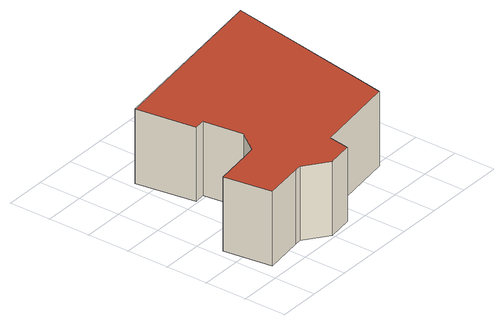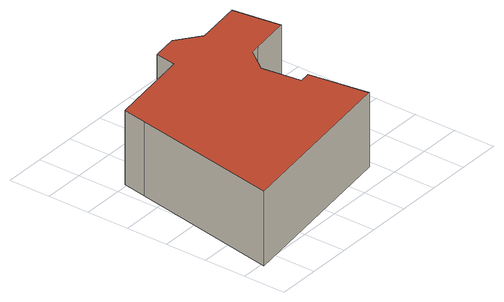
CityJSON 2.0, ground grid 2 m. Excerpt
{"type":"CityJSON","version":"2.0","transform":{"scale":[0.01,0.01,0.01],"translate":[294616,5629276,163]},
"CityObjects":{
"building1":{"type":"Building","attributes":{"Gemeindeschluessel":"05334002","function":"31001_2020","yearOfConstruction":1964,"roofType":"1000","measuredHeight":3.55,"VolumeType.type":"grossVolume","VolumeType.value":114.98,"DailyPatternSchedule.name":"Heating Schedule","DailySchedule.dayType":"typicalDay","RegularTimeSeries.timeInterval":1,"RegularTimeSeries.values":"17.0 17.0 17.0 17.0 17.0 21.0 21.0 21.0 21.0 21.0 21.0 21.0 21.0 21.0 21.0 21.0 21.0 21.0 17.0 17.0 17.0 17.0 17.0","UsageZone.usageZoneType":"Office","FloorArea.type":"netFloorArea","FloorArea.value":32.85},"address":[{"country":"Germany","locality":"Aachen","thoroughfareNumber":"4a","thoroughfareName":"Martinstraße","postcode":"52062"}],"geometry":[{"type":"Solid","lod":"2","boundaries":[[[[0,1,2,3]],[[4,5,1,0]],[[6,7,5,4]],[[8,9,7,6]],[[10,11,9,8]],[[12,13,11,10]],[[14,15,13,12]],[[16,17,15,14]],[[18,19,17,16]],[[20,21,19,18]],[[22,23,21,20]],[[24,25,23,22]],[[26,27,25,24]],[[28,29,27,26]],[[30,31,29,28]],[[32,33,31,30]],[[3,2,33,32]],[[30,28,26,24,22,20,18,16,14,12,10,8,6,4,0,3,32]],[[1,5,7,9,11,13,15,17,19,21,23,25,27,29,31,33,2]]]],"semantics":{"surfaces":[{"type":"WallSurface"},{"type":"RoofSurface"},{"type":"GroundSurface"}],"values":[[0,0,0,0,0,0,0,0,0,0,0,0,0,0,0,0,0,1,2]]}}]}
},
"vertices":[
[291,97,425],[291,97,70],[401,15,70],[401,15,425],[259,92,425],[259,92,70],[70,67,425],[70,67,70],[38,296,425],[38,296,70],[228,322,425],[228,322,70],[274,329,425],[274,329,70],[349,428,425],[349,428,70],[323,617,425],[323,617,70],[271,609,425],[271,609,70],[231,892,425],[231,892,70],[1090,1011,425],[1090,1011,70],[962,302,425],[962,302,70],[940,186,425],[940,186,70],[539,130,425],[539,130,70],[538,124,425],[538,124,70],[523,31,425],[523,31,70]
]}
